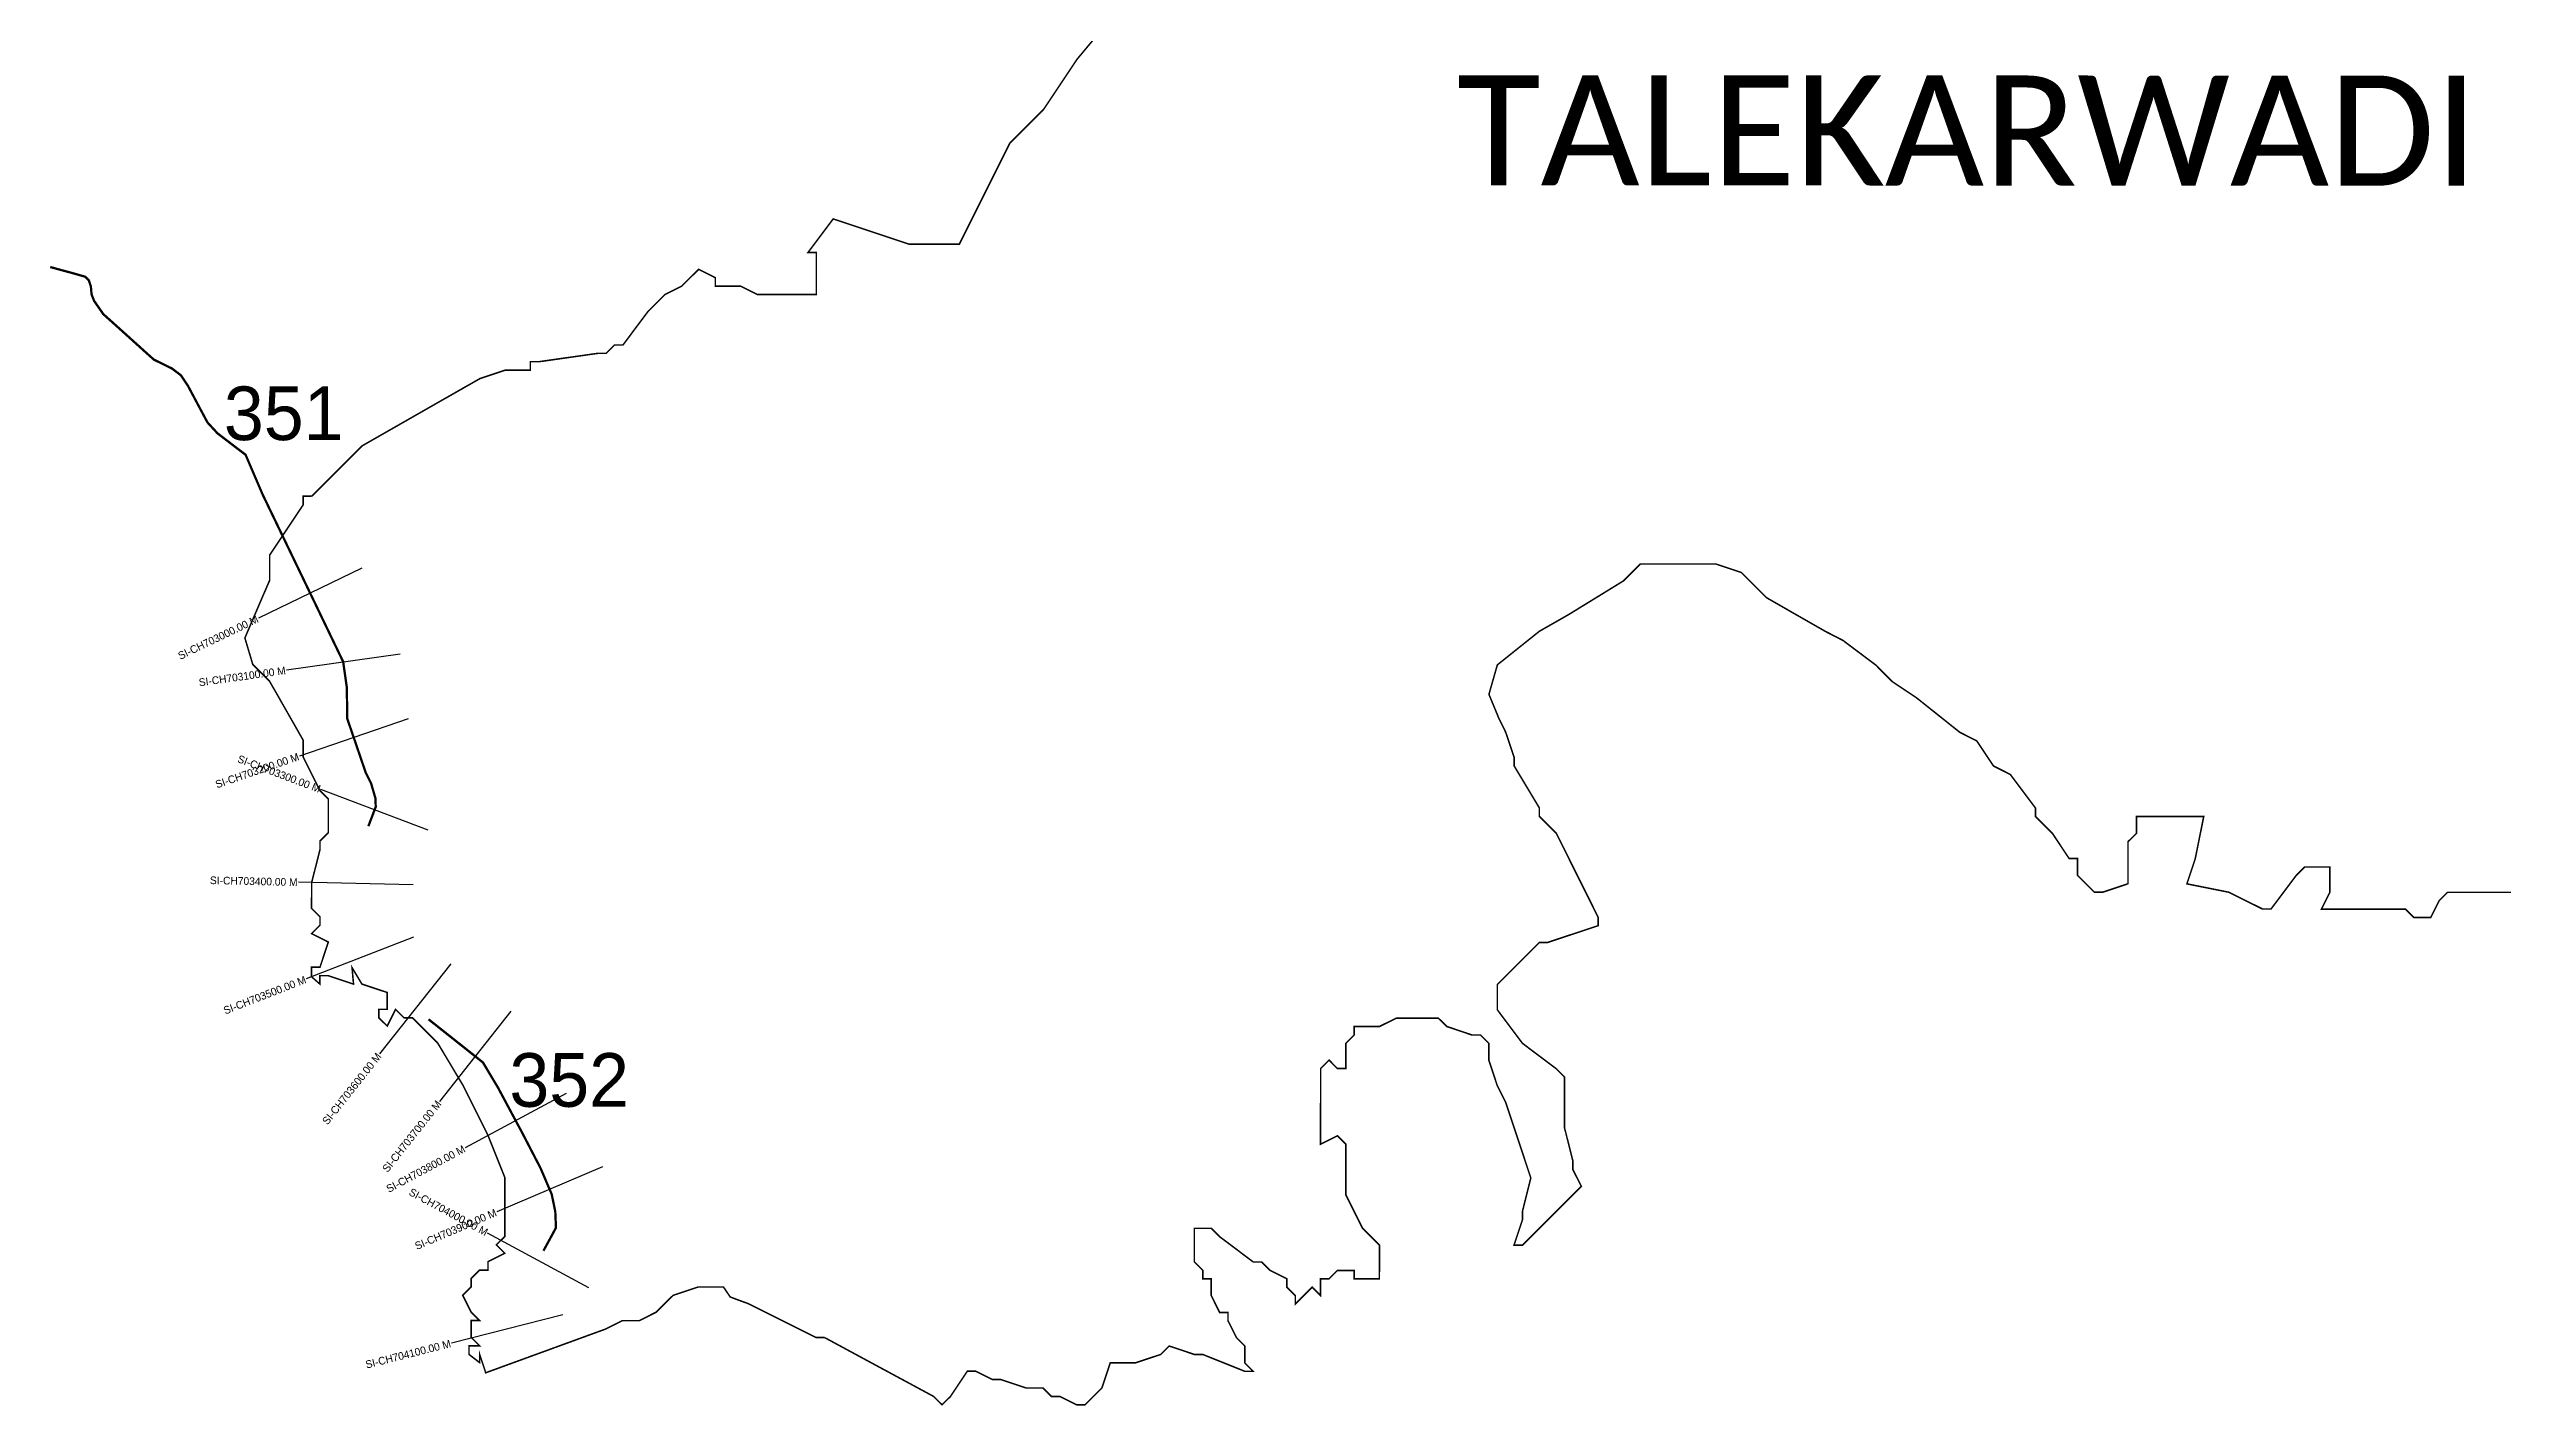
# Model space of a CAD drawing. Header units: metres. Extents: x 349420 to 354508, y 1756876 to 1760862.
# Drawn here: x 349420 to 352623, y 1756876 to 1758647 of the extents above; entities that cross this region are included whole.
import ezdxf
from ezdxf.enums import TextEntityAlignment as Align

# ---------------------------------------------------------------- set-up
doc = ezdxf.new("R2010")
doc.units = ezdxf.units.M
for name, color, linetype in [('CS', 134, 'Continuous'), ('CSMark', 6, 'Continuous'), ('NATURALLY PROTECTED', 3, 'Continuous'), ('VILLAGE NAME', 250, 'Continuous')]:
    doc.layers.add(name, color=color, linetype=linetype)

msp = doc.modelspace()

# ---------------------------------------------------------------- linework, layer by layer
at = {"color": 6, "const_width": 2}
for points in [[(349762.9, 1758063.1), (349828.8, 1758128.9), (349982.5, 1758216.7), (350015.5, 1758227.7), (350048.4, 1758227.7), (350048.4, 1758238.7), (350059.4, 1758238.7), (350136.2, 1758249.6), (350147.2, 1758249.6), (350158.2, 1758260.6), (350169.2, 1758260.5), (350202.1, 1758304.5), (350224.1, 1758326.4), (350246, 1758337.4), (350268, 1758359.3), (350289.9, 1758348.3), (350289.9, 1758337.4), (350322.9, 1758337.4), (350344.8, 1758326.4), (350421.7, 1758326.4), (350421.7, 1758381.2), (350410.7, 1758381.2), (350443.7, 1758425.1), (350542.4, 1758392.2), (350608.3, 1758392.1), (350674.2, 1758523.8), (350718.2, 1758567.8), (350762.1, 1758633.6), (350817, 1758699.4)], [(350432.2, 1756965.1), (350421.2, 1756965.1), (350394, 1756978.6), (350333.4, 1757009), (350317.6, 1757014.8), (350309.3, 1757017.9), (350300.4, 1757031), (350267.5, 1757031), (350234.6, 1757020), (350212.6, 1756998.1), (350190.7, 1756987.1), (350168.7, 1756987.1), (350153.5, 1756979.5), (350146.7, 1756976.1), (350131.8, 1756970.7), (350094, 1756956.9), (350018.3, 1756929.3), (349990.1, 1756919), (349982.1, 1756943.2), (349982.1, 1756932.3), (349968.3, 1756942.9), (349968.3, 1756954.3), (349982.1, 1756954.2), (349971.1, 1756965.2), (349971.1, 1756987.2), (349982.1, 1756987.2), (349971.1, 1756998.1), (349960.1, 1757020.1), (349971.1, 1757031.1), (349971.1, 1757042.1), (349982.1, 1757053), (349993.1, 1757053), (349993.1, 1757064), (350015, 1757075), (350004, 1757086), (350015, 1757096.9), (350015.1, 1757173.8), (349993.1, 1757228.7), (349960.2, 1757294.6), (349927.3, 1757349.5), (349894.4, 1757382.4), (349883.4, 1757382.4), (349872.4, 1757393.4), (349861.5, 1757371.5), (349850.5, 1757382.4), (349850.5, 1757393.4), (349861.5, 1757393.4), (349861.5, 1757415.4), (349840.9, 1757422.2), (349828.5, 1757426.3), (349815.6, 1757447.8), (349817.5, 1757426.3), (349793, 1757434.5), (349784.6, 1757437.3), (349773.6, 1757437.3), (349773.6, 1757426.4), (349762.7, 1757435.9), (349762.7, 1757448.3), (349773.7, 1757448.3), (349784.6, 1757481.2), (349762.7, 1757492.3), (349773.7, 1757503.2), (349773.7, 1757514.2), (349762.7, 1757525.2), (349762.9, 1757558.9), (349768.9, 1757582.8), (349773.7, 1757602), (349773.7, 1757613), (349784.7, 1757624), (349784.7, 1757649.3), (349784.7, 1757667.9), (349773.7, 1757678.9), (349766.2, 1757694), (349760.7, 1757705), (349751.8, 1757722.8), (349751.8, 1757744.7), (349716.7, 1757806.3), (349707.9, 1757821.6), (349686, 1757843.6), (349675.7, 1757878.1), (349697.3, 1757928.6), (349708, 1757953.3), (349708, 1757986.3), (349751.9, 1758052.1), (349751.9, 1758063.1), (349762.9, 1758063.1)], [(352649.9, 1757546.1), (352551.1, 1757546.1), (352540.1, 1757535.1), (352529.2, 1757513.2), (352507.2, 1757513.2), (352496.2, 1757524.2), (352386.5, 1757524.2), (352397.4, 1757546.2), (352397.4, 1757579.1), (352364.5, 1757579.1), (352353.5, 1757568.1), (352320.6, 1757524.3), (352309.6, 1757524.3), (352265.7, 1757546.2), (352210.8, 1757557.2), (352221.5, 1757589.2), (352222.7, 1757594.8), (352232.8, 1757645), (352145, 1757645.1), (352145, 1757623.1), (352134, 1757612.2), (352133.9, 1757557.3), (352101, 1757546.3), (352090, 1757546.3), (352078.5, 1757557.9), (352068.1, 1757568.2), (352068.1, 1757590.2), (352057.1, 1757590.2), (352035.2, 1757623.2), (352013.2, 1757645.1), (352013.2, 1757656.1), (351980.3, 1757700), (351958.4, 1757711), (351936.4, 1757743.9), (351914.5, 1757754.9), (351857.9, 1757800), (351826.7, 1757820.8), (351804.7, 1757842.8), (351767.2, 1757870.9), (351762.1, 1757874.8), (351738.9, 1757886.7), (351681.6, 1757919.5), (351662.1, 1757930.7), (351629.1, 1757963.6), (351596.2, 1757974.6), (351497.4, 1757974.7), (351475.4, 1757952.7), (351404, 1757908.8), (351365.6, 1757886.9), (351310.7, 1757843), (351299.7, 1757804.6), (351312.8, 1757772.9), (351321.6, 1757755.1), (351332.6, 1757722.2), (351332.6, 1757711.2), (351365.5, 1757656.3), (351365.5, 1757645.3), (351387.5, 1757623.4), (351442.3, 1757513.6), (351442.3, 1757502.6), (351408.3, 1757491.3), (351376.4, 1757480.7), (351365.5, 1757480.7), (351310.6, 1757425.8), (351310.6, 1757392.9), (351343.5, 1757349), (351361.4, 1757335.5), (351385.7, 1757317.3), (351387.4, 1757316), (351398.3, 1757305), (351398.3, 1757239.1), (351409.3, 1757195.2), (351409.3, 1757184.2), (351420.3, 1757162.3), (351346.1, 1757088.2), (351343.4, 1757085.5), (351332.4, 1757085.5), (351343.4, 1757118.4), (351343.4, 1757129.4), (351354.4, 1757173.3), (351321.5, 1757272.1), (351310.5, 1757294.1), (351299.6, 1757327), (351299.6, 1757349), (351288.6, 1757359.9), (351277.6, 1757359.9), (351244.7, 1757371), (351233.7, 1757381.9), (351178.8, 1757381.9), (351156.9, 1757371), (351123.9, 1757371), (351123.9, 1757360), (351112.9, 1757349), (351112.9, 1757316.1), (351101.9, 1757316.1), (351091, 1757327.1), (351080, 1757316.1), (351079.9, 1757217.3), (351101.9, 1757228.3), (351112.9, 1757217.3), (351112.8, 1757151.4), (351134.8, 1757107.5), (351156.8, 1757085.5), (351156.7, 1757044.5), (351156.7, 1757041.6), (351123.8, 1757041.7), (351123.8, 1757052.6), (351101.8, 1757052.6), (351090.9, 1757041.7), (351079.9, 1757041.7), (351079.9, 1757019.7), (351068.9, 1757030.7), (351046.9, 1757008.7), (351046.9, 1757019.7), (351036, 1757030.7), (351036, 1757041.7), (351014, 1757052.7), (351003.1, 1757063.6), (350992.1, 1757063.6), (350951.9, 1757093.8), (350948.2, 1757096.6), (350937.2, 1757107.6), (350915.2, 1757107.6), (350915.2, 1757063.7), (350926.2, 1757052.7), (350926.2, 1757041.7), (350937.2, 1757041.7), (350937.2, 1757019.8), (350948.1, 1756997.8), (350959.1, 1756997.8), (350959.1, 1756986.8), (350970.1, 1756964.9), (350981.1, 1756953.9), (350981, 1756931.9), (350992, 1756920.9), (350981, 1756920.9), (350926.2, 1756942.9), (350915.2, 1756942.9), (350898.3, 1756948.6), (350882.3, 1756953.9), (350871.3, 1756942.9), (350838.3, 1756932), (350805.4, 1756932), (350794.4, 1756899.1), (350772.4, 1756877.1), (350761.5, 1756877.1), (350747.3, 1756884.2), (350739.5, 1756888.1), (350728.6, 1756888.1), (350717.6, 1756899.1), (350695.6, 1756899.1), (350662.7, 1756910.1), (350651.7, 1756910.1), (350629.7, 1756921), (350618.8, 1756921.1), (350596.8, 1756888.1), (350585.8, 1756877.2), (350574.8, 1756888.1), (350505.5, 1756925.5), (350432.2, 1756965.1)]]:
    msp.add_lwpolyline(points, dxfattribs=at)
at = {"layer": 'CS'}
for p, q in [((349828.4, 1757969.2), (349693.3, 1757904.1)), ((349878.4, 1757857), (349729.9, 1757836.1)), ((349888.7, 1757772.6), (349746.8, 1757723.9)), ((349915.1, 1757627.1), (349774.8, 1757680.2)), ((349895.4, 1757555.8), (349745.5, 1757559.3)), ((349895.7, 1757487.4), (349755.9, 1757433.1)), ((349944.7, 1757452.9), (349851.5, 1757335.4)), ((350023, 1757390.8), (349929.8, 1757273.3)), ((350095.3, 1757283.5), (349963.1, 1757212.7)), ((350142.4, 1757187.9), (350004.4, 1757129.1)), ((350124.5, 1757029.7), (349992.6, 1757101.2)), ((350090.7, 1756994.5), (349945.2, 1756957.7))]:
    msp.add_line(p, q, dxfattribs=at)
at = {"layer": 'NATURALLY PROTECTED', "const_width": 3, "flags": 128}
for points in [[(349421.6, 1758362.3), (349435.4, 1758358.5), (349451.4, 1758354.2), (349462.2, 1758351.1), (349467.4, 1758349.6), (349472, 1758344.8), (349474.7, 1758336.7), (349475.5, 1758326.7), (349478.9, 1758318.1), (349490.8, 1758300.9), (349515.2, 1758279), (349529.6, 1758266), (349543.1, 1758253.8), (349556.8, 1758241.5), (349566.2, 1758236.9), (349580.4, 1758229.9), (349592.2, 1758221), (349601.4, 1758207.2), (349618.2, 1758175.6), (349626.9, 1758159.4), (349640, 1758145.2), (349668.9, 1758123.1), (349676.6, 1758117.3), (349682.8, 1758102.8), (349698.9, 1758065.3), (349765.4, 1757927.3), (349788.1, 1757880.1), (349804, 1757847.1), (349808.8, 1757813.2), (349809.3, 1757772.9), (349814.7, 1757757.1), (349821.6, 1757737), (349833.5, 1757702.2), (349840.5, 1757688.2), (349846.2, 1757668.6), (349846.5, 1757657.6), (349842.5, 1757647.1), (349836.9, 1757632.4)], [(349915.4, 1757380.4), (349951.4, 1757351.9), (349986.5, 1757324), (350006.1, 1757291.2), (350037.4, 1757232.8), (350061.7, 1757186), (350076.3, 1757151.8), (350080.9, 1757129.2), (350081.8, 1757108.3), (350076.3, 1757098.1), (350065.5, 1757078.3)]]:
    msp.add_lwpolyline(points, dxfattribs=at)

# ---------------------------------------------------------------- texts
at = {"char_height": 70, "attachment_point": 1}
for s, insert in [('351', (349648.3, 1758206.4)), ('352', (350021, 1757336.2))]:
    msp.add_mtext_dynamic_manual_height_columns(s, width=95.172, gutter_width=1, heights=[0], dxfattribs=dict(at, insert=insert))
at = {"layer": 'CSMark'}
for s, rotation, p in [('SI-CH703000.00 M', 25.7308, (349692.4, 1757903.7)), ('SI-CH703100.00 M', 8.0315, (349728.9, 1757835.9)), ('SI-CH703200.00 M', 18.9322, (349745.9, 1757723.6)), ('SI-CH703300.00 M', 339.2641, (349773.9, 1757680.5)), ('SI-CH703400.00 M', 358.6924, (349744.5, 1757559.3)), ('SI-CH703500.00 M', 21.2328, (349755, 1757432.7)), ('SI-CH703600.00 M', 51.5869, (349850.8, 1757334.6)), ('SI-CH703700.00 M', 51.5869, (349929.2, 1757272.5)), ('SI-CH703800.00 M', 28.1917, (349962.2, 1757212.2)), ('SI-CH704000.00 M', 331.5471, (349991.8, 1757101.6)), ('SI-CH703900.00 M', 23.0986, (350003.5, 1757128.7)), ('SI-CH704100.00 M', 14.2002, (349944.3, 1756957.4))]:
    msp.add_text(s, height=10, rotation=rotation, dxfattribs=at).set_placement(p, align=Align.MIDDLE_RIGHT)
at = {"layer": 'VILLAGE NAME', "insert": (351257.9, 1758612.6), "char_height": 143.7, "attachment_point": 1, "rotation": 359.9793}
msp.add_mtext_dynamic_manual_height_columns('{\\fCalibri|b0|i0|c0|p34;TALEKARWADI}', width=1418, gutter_width=718.5, heights=[0], dxfattribs=at)

doc.saveas('drawing.dxf')
